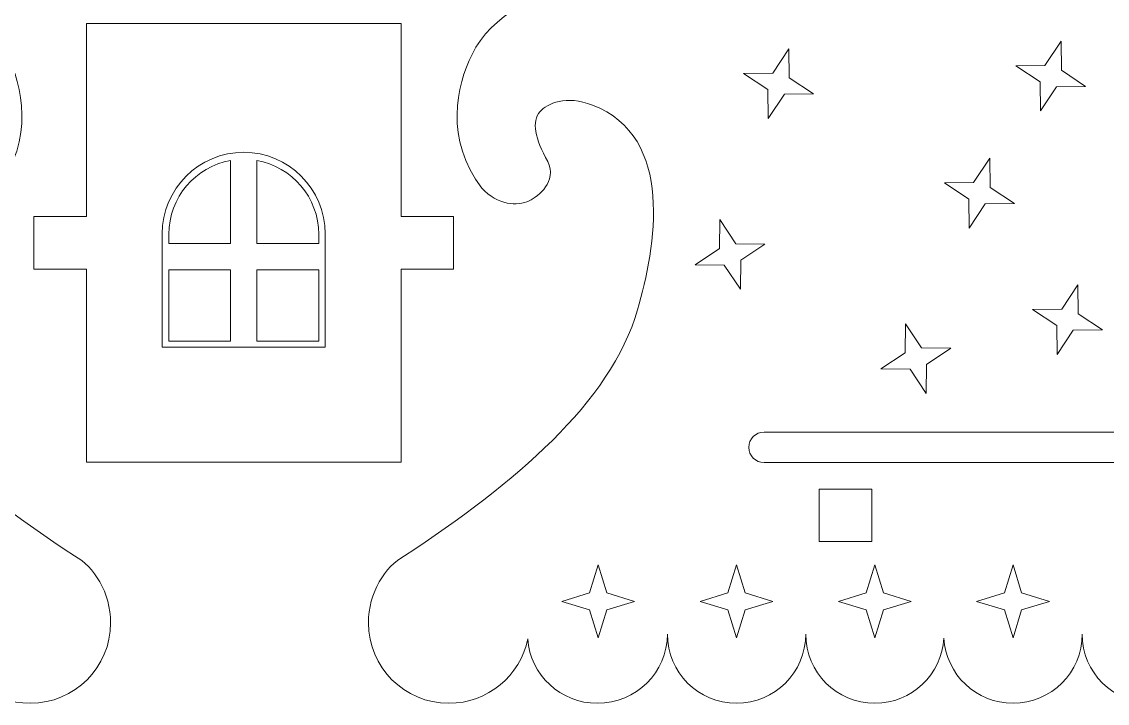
# Model space of a CAD drawing. Header units: centimetres. Extents: x -21 to 17.8, y -9.4 to 14.5.
# Drawn here: x -7.89 to 0.39, y -3.75 to 1.45 of the extents above; entities that cross this region are included whole.
import ezdxf

# ---------------------------------------------------------------- set-up
doc = ezdxf.new("R2010")
doc.units = ezdxf.units.CM
doc.header["$MEASUREMENT"] = 0
doc.layers.add('layer 1', color=7, linetype='Continuous')

msp = doc.modelspace()

# ---------------------------------------------------------------- linework, layer by layer
at = {"layer": 'layer 1', "color": 250, "lineweight": 9}
for points, knots in [([(-8.53637, 2.70419), (-8.53637, 2.70419), (-8.2356, 2.4405), (-8.2356, 2.4405), (-8.2356, 2.4405), (-7.22094, 3.59784), (-6.56722, 5.07958), (-6.45026, 6.70987), (-6.45026, 6.70987), (-6.45026, 6.70987), (-6.84924, 6.7385), (-6.84924, 6.7385), (-6.84924, 6.7385), (-6.83739, 6.90362), (-6.83135, 7.07036), (-6.83135, 7.2385), (-6.83135, 7.2385), (-6.83135, 7.40664), (-6.83739, 7.57338), (-6.84924, 7.7385), (-6.84924, 7.7385), (-6.84924, 7.7385), (-6.45026, 7.76712), (-6.45026, 7.76712), (-6.45026, 7.76712), (-6.70854, 11.36714), (-9.58405, 14.24265), (-13.18407, 14.50094), (-13.18407, 14.50094), (-13.18407, 14.50094), (-13.2127, 14.10196), (-13.2127, 14.10196), (-13.2127, 14.10196), (-13.37782, 14.11381), (-13.54456, 14.11985), (-13.7127, 14.11985), (-13.7127, 14.11985), (-13.88084, 14.11985), (-14.04758, 14.11381), (-14.2127, 14.10196), (-14.2127, 14.10196), (-14.2127, 14.10196), (-14.24133, 14.50094), (-14.24133, 14.50094), (-14.24133, 14.50094), (-17.84134, 14.24266), (-20.71686, 11.36714), (-20.97514, 7.76712), (-20.97514, 7.76712), (-20.97514, 7.76712), (-20.57617, 7.7385), (-20.57617, 7.7385), (-20.57617, 7.7385), (-20.58801, 7.57338), (-20.59405, 7.40664), (-20.59405, 7.2385), (-20.59405, 7.2385), (-20.59405, 7.07036), (-20.58801, 6.90362), (-20.57617, 6.7385), (-20.57617, 6.7385), (-20.57617, 6.7385), (-20.97514, 6.70987), (-20.97514, 6.70987), (-20.97514, 6.70987), (-20.85817, 5.07958), (-20.20446, 3.59785), (-19.1898, 2.4405), (-19.1898, 2.4405), (-19.1898, 2.4405), (-18.88903, 2.7042), (-18.88903, 2.7042), (-18.88903, 2.7042), (-18.669, 2.45323), (-18.43102, 2.21839), (-18.17708, 2.0017), (-18.17708, 2.0017), (-18.17708, 2.0017), (-18.43673, 1.69742), (-18.43673, 1.69742), (-18.43673, 1.69742), (-18.93551, 1.70855), (-19.27326, 1.49655), (-19.42137, 1.20314), (-19.42137, 1.20314), (-19.54112, 0.96593), (-19.63145, 0.55458), (-19.34669, 0.1815), (-19.34669, 0.1815), (-19.2268, 0.05302), (-19.07389, 0.04229), (-18.98548, 0.08612), (-18.98548, 0.08612), (-18.91164, 0.12273), (-18.77253, 0.23098), (-18.84401, 0.38524), (-18.84401, 0.38524), (-18.94223, 0.56103), (-18.9688, 0.69196), (-18.90351, 0.76532), (-18.90351, 0.76532), (-18.84595, 0.83001), (-18.70637, 0.89494), (-18.5027, 0.81651), (-18.5027, 0.81651), (-17.87093, 0.57594), (-18.02098, -0.27176), (-18.15902, -0.74442), (-18.15902, -0.74442), (-18.36718, -1.45712), (-19.08965, -2.06401), (-19.93655, -2.62312), (-19.93655, -2.62312), (-20.0852, -2.70235), (-20.21192, -2.90297), (-20.21192, -3.13317), (-20.21192, -3.13317), (-20.21192, -3.47218), (-19.9371, -3.747), (-19.59809, -3.747), (-19.59809, -3.747), (-19.30118, -3.747), (-19.0535, -3.5362), (-18.99657, -3.2561), (-18.99657, -3.2561), (-18.97755, -3.53036), (-18.74672, -3.747), (-18.46478, -3.747), (-18.46478, -3.747), (-18.17039, -3.747), (-17.93173, -3.51079), (-17.93173, -3.21941), (-17.93173, -3.21941), (-17.93173, -3.51079), (-17.69552, -3.747), (-17.40414, -3.747), (-17.40414, -3.747), (-17.11276, -3.747), (-16.87655, -3.51079), (-16.87655, -3.21941), (-16.87655, -3.21941), (-16.87655, -3.51079), (-16.64035, -3.747), (-16.34897, -3.747), (-16.34897, -3.747), (-16.06764, -3.747), (-15.83772, -3.5268), (-15.82221, -3.24935), (-15.82221, -3.24935), (-15.8067, -3.52679), (-15.57679, -3.747), (-15.29546, -3.747), (-15.29546, -3.747), (-15.00408, -3.747), (-14.76787, -3.51079), (-14.76787, -3.21941), (-14.76787, -3.21941), (-14.76787, -3.51079), (-14.53166, -3.747), (-14.24029, -3.747), (-14.24029, -3.747), (-13.94891, -3.747), (-13.7127, -3.51079), (-13.7127, -3.21941), (-13.7127, -3.21941), (-13.7127, -3.51079), (-13.47649, -3.747), (-13.18511, -3.747), (-13.18511, -3.747), (-12.89374, -3.747), (-12.65753, -3.51079), (-12.65753, -3.21941), (-12.65753, -3.21941), (-12.65753, -3.51079), (-12.42132, -3.747), (-12.12994, -3.747), (-12.12994, -3.747), (-11.84861, -3.747), (-11.6187, -3.52679), (-11.60319, -3.24935), (-11.60319, -3.24935), (-11.58768, -3.5268), (-11.35776, -3.747), (-11.07643, -3.747), (-11.07643, -3.747), (-10.78505, -3.747), (-10.54885, -3.51079), (-10.54885, -3.21941), (-10.54885, -3.21941), (-10.54885, -3.51079), (-10.31264, -3.747), (-10.02126, -3.747), (-10.02126, -3.747), (-9.72988, -3.747), (-9.49367, -3.51079), (-9.49367, -3.21941), (-9.49367, -3.21941), (-9.49367, -3.51079), (-9.25501, -3.747), (-8.96062, -3.747), (-8.96062, -3.747), (-8.67868, -3.747), (-8.44785, -3.53036), (-8.42883, -3.2561), (-8.42883, -3.2561), (-8.3719, -3.5362), (-8.12422, -3.747), (-7.82731, -3.747), (-7.82731, -3.747), (-7.4883, -3.747), (-7.21348, -3.47218), (-7.21348, -3.13317), (-7.21348, -3.13317), (-7.21348, -2.90297), (-7.3402, -2.70235), (-7.48885, -2.62312), (-7.48885, -2.62312), (-8.33575, -2.06401), (-9.05822, -1.45712), (-9.26638, -0.74442), (-9.26638, -0.74442), (-9.40442, -0.27176), (-9.55447, 0.57594), (-8.9227, 0.81651), (-8.9227, 0.81651), (-8.71903, 0.89494), (-8.57945, 0.83001), (-8.52189, 0.76532), (-8.52189, 0.76532), (-8.4566, 0.69196), (-8.48317, 0.56103), (-8.58139, 0.38524), (-8.58139, 0.38524), (-8.65287, 0.23098), (-8.51376, 0.12273), (-8.43992, 0.08612), (-8.43992, 0.08612), (-8.35151, 0.04229), (-8.1986, 0.05302), (-8.07871, 0.1815), (-8.07871, 0.1815), (-7.79395, 0.55458), (-7.88428, 0.96593), (-8.00403, 1.20314), (-8.00403, 1.20314), (-8.15214, 1.49655), (-8.48989, 1.70855), (-8.98867, 1.69742), (-8.98867, 1.69742), (-8.98867, 1.69742), (-9.24832, 2.0017), (-9.24832, 2.0017), (-9.24832, 2.0017), (-8.99439, 2.21838), (-8.7564, 2.45323), (-8.53637, 2.70419)], [0, 0, 0, 0, 0.0153846, 0.0153846, 0.0153846, 0.0153846, 0.0307692, 0.0307692, 0.0307692, 0.0307692, 0.0461538, 0.0461538, 0.0461538, 0.0461538, 0.0615385, 0.0615385, 0.0615385, 0.0615385, 0.0769231, 0.0769231, 0.0769231, 0.0769231, 0.0923077, 0.0923077, 0.0923077, 0.0923077, 0.1076923, 0.1076923, 0.1076923, 0.1076923, 0.1230769, 0.1230769, 0.1230769, 0.1230769, 0.1384615, 0.1384615, 0.1384615, 0.1384615, 0.1538462, 0.1538462, 0.1538462, 0.1538462, 0.1692308, 0.1692308, 0.1692308, 0.1692308, 0.1846154, 0.1846154, 0.1846154, 0.1846154, 0.2, 0.2, 0.2, 0.2, 0.2153846, 0.2153846, 0.2153846, 0.2153846, 0.2307692, 0.2307692, 0.2307692, 0.2307692, 0.2461538, 0.2461538, 0.2461538, 0.2461538, 0.2615385, 0.2615385, 0.2615385, 0.2615385, 0.2769231, 0.2769231, 0.2769231, 0.2769231, 0.2923077, 0.2923077, 0.2923077, 0.2923077, 0.3076923, 0.3076923, 0.3076923, 0.3076923, 0.3230769, 0.3230769, 0.3230769, 0.3230769, 0.3384615, 0.3384615, 0.3384615, 0.3384615, 0.3538462, 0.3538462, 0.3538462, 0.3538462, 0.3692308, 0.3692308, 0.3692308, 0.3692308, 0.3846154, 0.3846154, 0.3846154, 0.3846154, 0.4, 0.4, 0.4, 0.4, 0.4153846, 0.4153846, 0.4153846, 0.4153846, 0.4307692, 0.4307692, 0.4307692, 0.4307692, 0.4461538, 0.4461538, 0.4461538, 0.4461538, 0.4615385, 0.4615385, 0.4615385, 0.4615385, 0.4769231, 0.4769231, 0.4769231, 0.4769231, 0.4923077, 0.4923077, 0.4923077, 0.4923077, 0.5076923, 0.5076923, 0.5076923, 0.5076923, 0.5230769, 0.5230769, 0.5230769, 0.5230769, 0.5384615, 0.5384615, 0.5384615, 0.5384615, 0.5538462, 0.5538462, 0.5538462, 0.5538462, 0.5692308, 0.5692308, 0.5692308, 0.5692308, 0.5846154, 0.5846154, 0.5846154, 0.5846154, 0.6, 0.6, 0.6, 0.6, 0.6153846, 0.6153846, 0.6153846, 0.6153846, 0.6307692, 0.6307692, 0.6307692, 0.6307692, 0.6461538, 0.6461538, 0.6461538, 0.6461538, 0.6615385, 0.6615385, 0.6615385, 0.6615385, 0.6769231, 0.6769231, 0.6769231, 0.6769231, 0.6923077, 0.6923077, 0.6923077, 0.6923077, 0.7076923, 0.7076923, 0.7076923, 0.7076923, 0.7230769, 0.7230769, 0.7230769, 0.7230769, 0.7384615, 0.7384615, 0.7384615, 0.7384615, 0.7538462, 0.7538462, 0.7538462, 0.7538462, 0.7692308, 0.7692308, 0.7692308, 0.7692308, 0.7846154, 0.7846154, 0.7846154, 0.7846154, 0.8, 0.8, 0.8, 0.8, 0.8153846, 0.8153846, 0.8153846, 0.8153846, 0.8307692, 0.8307692, 0.8307692, 0.8307692, 0.8461538, 0.8461538, 0.8461538, 0.8461538, 0.8615385, 0.8615385, 0.8615385, 0.8615385, 0.8769231, 0.8769231, 0.8769231, 0.8769231, 0.8923077, 0.8923077, 0.8923077, 0.8923077, 0.9076923, 0.9076923, 0.9076923, 0.9076923, 0.9230769, 0.9230769, 0.9230769, 0.9230769, 0.9384615, 0.9384615, 0.9384615, 0.9384615, 0.9538462, 0.9538462, 0.9538462, 0.9538462, 0.9692308, 0.9692308, 0.9692308, 0.9692308, 1, 1, 1, 1]), ([(6.42796, 2.70419), (6.42796, 2.70419), (6.72873, 2.4405), (6.72873, 2.4405), (6.72873, 2.4405), (7.74339, 3.59784), (8.39711, 5.07958), (8.51407, 6.70987), (8.51407, 6.70987), (8.51407, 6.70987), (8.11509, 6.7385), (8.11509, 6.7385), (8.11509, 6.7385), (8.12694, 6.90362), (8.13298, 7.07036), (8.13298, 7.2385), (8.13298, 7.2385), (8.13298, 7.40664), (8.12694, 7.57338), (8.11509, 7.7385), (8.11509, 7.7385), (8.11509, 7.7385), (8.51407, 7.76712), (8.51407, 7.76712), (8.51407, 7.76712), (8.25579, 11.36714), (5.38028, 14.24265), (1.78026, 14.50094), (1.78026, 14.50094), (1.78026, 14.50094), (1.75163, 14.10196), (1.75163, 14.10196), (1.75163, 14.10196), (1.58651, 14.11381), (1.41977, 14.11985), (1.25163, 14.11985), (1.25163, 14.11985), (1.08349, 14.11985), (0.91675, 14.11381), (0.75163, 14.10196), (0.75163, 14.10196), (0.75163, 14.10196), (0.723, 14.50094), (0.723, 14.50094), (0.723, 14.50094), (-2.87701, 14.24266), (-5.75253, 11.36714), (-6.01081, 7.76712), (-6.01081, 7.76712), (-6.01081, 7.76712), (-5.61184, 7.7385), (-5.61184, 7.7385), (-5.61184, 7.7385), (-5.62368, 7.57338), (-5.62972, 7.40664), (-5.62972, 7.2385), (-5.62972, 7.2385), (-5.62972, 7.07036), (-5.62368, 6.90362), (-5.61184, 6.7385), (-5.61184, 6.7385), (-5.61184, 6.7385), (-6.01081, 6.70987), (-6.01081, 6.70987), (-6.01081, 6.70987), (-5.89384, 5.07958), (-5.24013, 3.59785), (-4.22547, 2.4405), (-4.22547, 2.4405), (-4.22547, 2.4405), (-3.9247, 2.7042), (-3.9247, 2.7042), (-3.9247, 2.7042), (-3.70467, 2.45323), (-3.46669, 2.21839), (-3.21275, 2.0017), (-3.21275, 2.0017), (-3.21275, 2.0017), (-3.4724, 1.69742), (-3.4724, 1.69742), (-3.4724, 1.69742), (-3.97118, 1.70855), (-4.30893, 1.49655), (-4.45704, 1.20314), (-4.45704, 1.20314), (-4.57679, 0.96593), (-4.66712, 0.55458), (-4.38236, 0.1815), (-4.38236, 0.1815), (-4.26247, 0.05302), (-4.10956, 0.04229), (-4.02115, 0.08612), (-4.02115, 0.08612), (-3.94731, 0.12273), (-3.8082, 0.23098), (-3.87968, 0.38524), (-3.87968, 0.38524), (-3.9779, 0.56103), (-4.00447, 0.69196), (-3.93918, 0.76532), (-3.93918, 0.76532), (-3.88162, 0.83001), (-3.74204, 0.89494), (-3.53837, 0.81651), (-3.53837, 0.81651), (-2.9066, 0.57594), (-3.05665, -0.27176), (-3.19469, -0.74442), (-3.19469, -0.74442), (-3.40285, -1.45712), (-4.12532, -2.06401), (-4.97222, -2.62312), (-4.97222, -2.62312), (-5.12087, -2.70235), (-5.24759, -2.90297), (-5.24759, -3.13317), (-5.24759, -3.13317), (-5.24759, -3.47218), (-4.97277, -3.747), (-4.63376, -3.747), (-4.63376, -3.747), (-4.33685, -3.747), (-4.08917, -3.5362), (-4.03224, -3.2561), (-4.03224, -3.2561), (-4.01322, -3.53036), (-3.78239, -3.747), (-3.50045, -3.747), (-3.50045, -3.747), (-3.20606, -3.747), (-2.9674, -3.51079), (-2.9674, -3.21941), (-2.9674, -3.21941), (-2.9674, -3.51079), (-2.73119, -3.747), (-2.43981, -3.747), (-2.43981, -3.747), (-2.14843, -3.747), (-1.91222, -3.51079), (-1.91222, -3.21941), (-1.91222, -3.21941), (-1.91222, -3.51079), (-1.67602, -3.747), (-1.38464, -3.747), (-1.38464, -3.747), (-1.10331, -3.747), (-0.87339, -3.5268), (-0.85788, -3.24935), (-0.85788, -3.24935), (-0.84237, -3.52679), (-0.61246, -3.747), (-0.33113, -3.747), (-0.33113, -3.747), (-0.03975, -3.747), (0.19646, -3.51079), (0.19646, -3.21941), (0.19646, -3.21941), (0.19646, -3.51079), (0.43267, -3.747), (0.72404, -3.747), (0.72404, -3.747), (1.01542, -3.747), (1.25163, -3.51079), (1.25163, -3.21941), (1.25163, -3.21941), (1.25163, -3.51079), (1.48784, -3.747), (1.77922, -3.747), (1.77922, -3.747), (2.07059, -3.747), (2.3068, -3.51079), (2.3068, -3.21941), (2.3068, -3.21941), (2.3068, -3.51079), (2.54301, -3.747), (2.83439, -3.747), (2.83439, -3.747), (3.11572, -3.747), (3.34563, -3.52679), (3.36114, -3.24935), (3.36114, -3.24935), (3.37665, -3.5268), (3.60657, -3.747), (3.8879, -3.747), (3.8879, -3.747), (4.17928, -3.747), (4.41548, -3.51079), (4.41548, -3.21941), (4.41548, -3.21941), (4.41548, -3.51079), (4.65169, -3.747), (4.94307, -3.747), (4.94307, -3.747), (5.23445, -3.747), (5.47066, -3.51079), (5.47066, -3.21941), (5.47066, -3.21941), (5.47066, -3.51079), (5.70932, -3.747), (6.00371, -3.747), (6.00371, -3.747), (6.28565, -3.747), (6.51648, -3.53036), (6.5355, -3.2561), (6.5355, -3.2561), (6.59243, -3.5362), (6.84011, -3.747), (7.13702, -3.747), (7.13702, -3.747), (7.47603, -3.747), (7.75085, -3.47218), (7.75085, -3.13317), (7.75085, -3.13317), (7.75085, -2.90297), (7.62413, -2.70235), (7.47548, -2.62312), (7.47548, -2.62312), (6.62858, -2.06401), (5.90611, -1.45712), (5.69795, -0.74442), (5.69795, -0.74442), (5.55991, -0.27176), (5.40986, 0.57594), (6.04163, 0.81651), (6.04163, 0.81651), (6.2453, 0.89494), (6.38488, 0.83001), (6.44244, 0.76532), (6.44244, 0.76532), (6.50773, 0.69196), (6.48116, 0.56103), (6.38294, 0.38524), (6.38294, 0.38524), (6.31146, 0.23098), (6.45057, 0.12273), (6.52441, 0.08612), (6.52441, 0.08612), (6.61282, 0.04229), (6.76573, 0.05302), (6.88562, 0.1815), (6.88562, 0.1815), (7.17038, 0.55458), (7.08005, 0.96593), (6.9603, 1.20314), (6.9603, 1.20314), (6.81219, 1.49655), (6.47444, 1.70855), (5.97566, 1.69742), (5.97566, 1.69742), (5.97566, 1.69742), (5.71601, 2.0017), (5.71601, 2.0017), (5.71601, 2.0017), (5.96994, 2.21838), (6.20793, 2.45323), (6.42796, 2.70419)], [0, 0, 0, 0, 0.0153846, 0.0153846, 0.0153846, 0.0153846, 0.0307692, 0.0307692, 0.0307692, 0.0307692, 0.0461538, 0.0461538, 0.0461538, 0.0461538, 0.0615385, 0.0615385, 0.0615385, 0.0615385, 0.0769231, 0.0769231, 0.0769231, 0.0769231, 0.0923077, 0.0923077, 0.0923077, 0.0923077, 0.1076923, 0.1076923, 0.1076923, 0.1076923, 0.1230769, 0.1230769, 0.1230769, 0.1230769, 0.1384615, 0.1384615, 0.1384615, 0.1384615, 0.1538462, 0.1538462, 0.1538462, 0.1538462, 0.1692308, 0.1692308, 0.1692308, 0.1692308, 0.1846154, 0.1846154, 0.1846154, 0.1846154, 0.2, 0.2, 0.2, 0.2, 0.2153846, 0.2153846, 0.2153846, 0.2153846, 0.2307692, 0.2307692, 0.2307692, 0.2307692, 0.2461538, 0.2461538, 0.2461538, 0.2461538, 0.2615385, 0.2615385, 0.2615385, 0.2615385, 0.2769231, 0.2769231, 0.2769231, 0.2769231, 0.2923077, 0.2923077, 0.2923077, 0.2923077, 0.3076923, 0.3076923, 0.3076923, 0.3076923, 0.3230769, 0.3230769, 0.3230769, 0.3230769, 0.3384615, 0.3384615, 0.3384615, 0.3384615, 0.3538462, 0.3538462, 0.3538462, 0.3538462, 0.3692308, 0.3692308, 0.3692308, 0.3692308, 0.3846154, 0.3846154, 0.3846154, 0.3846154, 0.4, 0.4, 0.4, 0.4, 0.4153846, 0.4153846, 0.4153846, 0.4153846, 0.4307692, 0.4307692, 0.4307692, 0.4307692, 0.4461538, 0.4461538, 0.4461538, 0.4461538, 0.4615385, 0.4615385, 0.4615385, 0.4615385, 0.4769231, 0.4769231, 0.4769231, 0.4769231, 0.4923077, 0.4923077, 0.4923077, 0.4923077, 0.5076923, 0.5076923, 0.5076923, 0.5076923, 0.5230769, 0.5230769, 0.5230769, 0.5230769, 0.5384615, 0.5384615, 0.5384615, 0.5384615, 0.5538462, 0.5538462, 0.5538462, 0.5538462, 0.5692308, 0.5692308, 0.5692308, 0.5692308, 0.5846154, 0.5846154, 0.5846154, 0.5846154, 0.6, 0.6, 0.6, 0.6, 0.6153846, 0.6153846, 0.6153846, 0.6153846, 0.6307692, 0.6307692, 0.6307692, 0.6307692, 0.6461538, 0.6461538, 0.6461538, 0.6461538, 0.6615385, 0.6615385, 0.6615385, 0.6615385, 0.6769231, 0.6769231, 0.6769231, 0.6769231, 0.6923077, 0.6923077, 0.6923077, 0.6923077, 0.7076923, 0.7076923, 0.7076923, 0.7076923, 0.7230769, 0.7230769, 0.7230769, 0.7230769, 0.7384615, 0.7384615, 0.7384615, 0.7384615, 0.7538462, 0.7538462, 0.7538462, 0.7538462, 0.7692308, 0.7692308, 0.7692308, 0.7692308, 0.7846154, 0.7846154, 0.7846154, 0.7846154, 0.8, 0.8, 0.8, 0.8, 0.8153846, 0.8153846, 0.8153846, 0.8153846, 0.8307692, 0.8307692, 0.8307692, 0.8307692, 0.8461538, 0.8461538, 0.8461538, 0.8461538, 0.8615385, 0.8615385, 0.8615385, 0.8615385, 0.8769231, 0.8769231, 0.8769231, 0.8769231, 0.8923077, 0.8923077, 0.8923077, 0.8923077, 0.9076923, 0.9076923, 0.9076923, 0.9076923, 0.9230769, 0.9230769, 0.9230769, 0.9230769, 0.9384615, 0.9384615, 0.9384615, 0.9384615, 0.9538462, 0.9538462, 0.9538462, 0.9538462, 0.9692308, 0.9692308, 0.9692308, 0.9692308, 1, 1, 1, 1]), ([(-7.39823, 1.43773), (-7.39823, 1.43773), (-4.99823, 1.43773), (-4.99823, 1.43773), (-4.99823, 1.43773), (-4.99823, 1.43773), (-4.99823, -0.03444), (-4.99823, -0.03444), (-4.99823, -0.03444), (-4.99823, -0.03444), (-4.59823, -0.03444), (-4.59823, -0.03444), (-4.59823, -0.03444), (-4.59823, -0.03444), (-4.59823, -0.43444), (-4.59823, -0.43444), (-4.59823, -0.43444), (-4.59823, -0.43444), (-4.99823, -0.43444), (-4.99823, -0.43444), (-4.99823, -0.43444), (-4.99823, -0.43444), (-4.99823, -1.90661), (-4.99823, -1.90661), (-4.99823, -1.90661), (-5.99712, -1.90661), (-6.39934, -1.90661), (-7.39823, -1.90661), (-7.39823, -1.90661), (-7.39823, -1.90661), (-7.39823, -0.43444), (-7.39823, -0.43444), (-7.39823, -0.43444), (-7.39823, -0.43444), (-7.79823, -0.43444), (-7.79823, -0.43444), (-7.79823, -0.43444), (-7.79823, -0.43444), (-7.79823, -0.03444), (-7.79823, -0.03444), (-7.79823, -0.03444), (-7.79823, -0.03444), (-7.39823, -0.03444), (-7.39823, -0.03444), (-7.39823, -0.03444), (-7.39823, -0.03444), (-7.39823, 1.43773), (-7.39823, 1.43773)], [0, 0, 0, 0, 0.0769231, 0.0769231, 0.0769231, 0.0769231, 0.1538462, 0.1538462, 0.1538462, 0.1538462, 0.2307692, 0.2307692, 0.2307692, 0.2307692, 0.3076923, 0.3076923, 0.3076923, 0.3076923, 0.3846154, 0.3846154, 0.3846154, 0.3846154, 0.4615385, 0.4615385, 0.4615385, 0.4615385, 0.5384615, 0.5384615, 0.5384615, 0.5384615, 0.6153846, 0.6153846, 0.6153846, 0.6153846, 0.6923077, 0.6923077, 0.6923077, 0.6923077, 0.7692308, 0.7692308, 0.7692308, 0.7692308, 0.8461538, 0.8461538, 0.8461538, 0.8461538, 1, 1, 1, 1]), ([(-2.04042, 1.24606), (-2.04042, 1.24606), (-2.16317, 1.06069), (-2.16317, 1.06069), (-2.16317, 1.06069), (-2.16317, 1.06069), (-2.38548, 1.0582), (-2.38548, 1.0582), (-2.38548, 1.0582), (-2.38548, 1.0582), (-2.20011, 0.93545), (-2.20011, 0.93545), (-2.20011, 0.93545), (-2.20011, 0.93545), (-2.19762, 0.71314), (-2.19762, 0.71314), (-2.19762, 0.71314), (-2.19762, 0.71314), (-2.07487, 0.89851), (-2.07487, 0.89851), (-2.07487, 0.89851), (-2.07487, 0.89851), (-1.85256, 0.901), (-1.85256, 0.901), (-1.85256, 0.901), (-1.85256, 0.901), (-2.03793, 1.02375), (-2.03793, 1.02375), (-2.03793, 1.02375), (-2.03793, 1.02375), (-2.04042, 1.24606), (-2.04042, 1.24606)], [0, 0, 0, 0, 0.1111111, 0.1111111, 0.1111111, 0.1111111, 0.2222222, 0.2222222, 0.2222222, 0.2222222, 0.3333333, 0.3333333, 0.3333333, 0.3333333, 0.4444444, 0.4444444, 0.4444444, 0.4444444, 0.5555556, 0.5555556, 0.5555556, 0.5555556, 0.6666667, 0.6666667, 0.6666667, 0.6666667, 0.7777778, 0.7777778, 0.7777778, 0.7777778, 1, 1, 1, 1]), ([(0.03491, 1.30422), (0.03491, 1.30422), (-0.08784, 1.11885), (-0.08784, 1.11885), (-0.08784, 1.11885), (-0.08784, 1.11885), (-0.31015, 1.11636), (-0.31015, 1.11636), (-0.31015, 1.11636), (-0.31015, 1.11636), (-0.12478, 0.99361), (-0.12478, 0.99361), (-0.12478, 0.99361), (-0.12478, 0.99361), (-0.12229, 0.7713), (-0.12229, 0.7713), (-0.12229, 0.7713), (-0.12229, 0.7713), (0.00046, 0.95667), (0.00046, 0.95667), (0.00046, 0.95667), (0.00046, 0.95667), (0.22277, 0.95916), (0.22277, 0.95916), (0.22277, 0.95916), (0.22277, 0.95916), (0.0374, 1.08191), (0.0374, 1.08191), (0.0374, 1.08191), (0.0374, 1.08191), (0.03491, 1.30422), (0.03491, 1.30422)], [0, 0, 0, 0, 0.1111111, 0.1111111, 0.1111111, 0.1111111, 0.2222222, 0.2222222, 0.2222222, 0.2222222, 0.3333333, 0.3333333, 0.3333333, 0.3333333, 0.4444444, 0.4444444, 0.4444444, 0.4444444, 0.5555556, 0.5555556, 0.5555556, 0.5555556, 0.6666667, 0.6666667, 0.6666667, 0.6666667, 0.7777778, 0.7777778, 0.7777778, 0.7777778, 1, 1, 1, 1]), ([(-6.29823, 0.39466), (-6.5654, 0.347), (-6.77, 0.112), (-6.77, -0.16829), (-6.77, -0.16829), (-6.77, -0.16829), (-6.77, -0.24023), (-6.77, -0.24023), (-6.77, -0.24023), (-6.77, -0.24023), (-6.29823, -0.24023), (-6.29823, -0.24023), (-6.29823, -0.24023), (-6.29823, -0.24023), (-6.29823, 0.39466), (-6.29823, 0.39466)], [0, 0, 0, 0, 0.2, 0.2, 0.2, 0.2, 0.4, 0.4, 0.4, 0.4, 0.6, 0.6, 0.6, 0.6, 1, 1, 1, 1]), ([(-5.62646, -0.24023), (-5.62646, -0.24023), (-5.62646, -0.16829), (-5.62646, -0.16829), (-5.62646, -0.16829), (-5.62646, 0.112), (-5.83106, 0.347), (-6.09823, 0.39466), (-6.09823, 0.39466), (-6.09823, 0.39466), (-6.09823, -0.24023), (-6.09823, -0.24023), (-6.09823, -0.24023), (-6.09823, -0.24023), (-5.62646, -0.24023), (-5.62646, -0.24023)], [0, 0, 0, 0, 0.2, 0.2, 0.2, 0.2, 0.4, 0.4, 0.4, 0.4, 0.6, 0.6, 0.6, 0.6, 1, 1, 1, 1]), ([(-0.50889, 0.4101), (-0.50889, 0.4101), (-0.63164, 0.22473), (-0.63164, 0.22473), (-0.63164, 0.22473), (-0.63164, 0.22473), (-0.85395, 0.22224), (-0.85395, 0.22224), (-0.85395, 0.22224), (-0.85395, 0.22224), (-0.66858, 0.09949), (-0.66858, 0.09949), (-0.66858, 0.09949), (-0.66858, 0.09949), (-0.66609, -0.12282), (-0.66609, -0.12282), (-0.66609, -0.12282), (-0.66609, -0.12282), (-0.54334, 0.06255), (-0.54334, 0.06255), (-0.54334, 0.06255), (-0.54334, 0.06255), (-0.32103, 0.06504), (-0.32103, 0.06504), (-0.32103, 0.06504), (-0.32103, 0.06504), (-0.5064, 0.18779), (-0.5064, 0.18779), (-0.5064, 0.18779), (-0.5064, 0.18779), (-0.50889, 0.4101), (-0.50889, 0.4101)], [0, 0, 0, 0, 0.1111111, 0.1111111, 0.1111111, 0.1111111, 0.2222222, 0.2222222, 0.2222222, 0.2222222, 0.3333333, 0.3333333, 0.3333333, 0.3333333, 0.4444444, 0.4444444, 0.4444444, 0.4444444, 0.5555556, 0.5555556, 0.5555556, 0.5555556, 0.6666667, 0.6666667, 0.6666667, 0.6666667, 0.7777778, 0.7777778, 0.7777778, 0.7777778, 1, 1, 1, 1]), ([(-2.5679, -0.05615), (-2.5679, -0.05615), (-2.44515, -0.24152), (-2.44515, -0.24152), (-2.44515, -0.24152), (-2.44515, -0.24152), (-2.22284, -0.24401), (-2.22284, -0.24401), (-2.22284, -0.24401), (-2.22284, -0.24401), (-2.40821, -0.36676), (-2.40821, -0.36676), (-2.40821, -0.36676), (-2.40821, -0.36676), (-2.4107, -0.58907), (-2.4107, -0.58907), (-2.4107, -0.58907), (-2.4107, -0.58907), (-2.53345, -0.4037), (-2.53345, -0.4037), (-2.53345, -0.4037), (-2.53345, -0.4037), (-2.75576, -0.40121), (-2.75576, -0.40121), (-2.75576, -0.40121), (-2.75576, -0.40121), (-2.57039, -0.27846), (-2.57039, -0.27846), (-2.57039, -0.27846), (-2.57039, -0.27846), (-2.5679, -0.05615), (-2.5679, -0.05615)], [0, 0, 0, 0, 0.1111111, 0.1111111, 0.1111111, 0.1111111, 0.2222222, 0.2222222, 0.2222222, 0.2222222, 0.3333333, 0.3333333, 0.3333333, 0.3333333, 0.4444444, 0.4444444, 0.4444444, 0.4444444, 0.5555556, 0.5555556, 0.5555556, 0.5555556, 0.6666667, 0.6666667, 0.6666667, 0.6666667, 0.7777778, 0.7777778, 0.7777778, 0.7777778, 1, 1, 1, 1]), ([(-6.29823, -0.98348), (-6.29823, -0.98348), (-6.29823, -0.44023), (-6.29823, -0.44023), (-6.29823, -0.44023), (-6.29823, -0.44023), (-6.77, -0.44023), (-6.77, -0.44023), (-6.77, -0.44023), (-6.77, -0.44023), (-6.77, -0.98348), (-6.77, -0.98348), (-6.77, -0.98348), (-6.77, -0.98348), (-6.29823, -0.98348), (-6.29823, -0.98348)], [0, 0, 0, 0, 0.2, 0.2, 0.2, 0.2, 0.4, 0.4, 0.4, 0.4, 0.6, 0.6, 0.6, 0.6, 1, 1, 1, 1]), ([(-6.09823, -0.98348), (-6.09823, -0.98348), (-5.62646, -0.98348), (-5.62646, -0.98348), (-5.62646, -0.98348), (-5.62646, -0.98348), (-5.62646, -0.44023), (-5.62646, -0.44023), (-5.62646, -0.44023), (-5.62646, -0.44023), (-6.09823, -0.44023), (-6.09823, -0.44023), (-6.09823, -0.44023), (-6.09823, -0.44023), (-6.09823, -0.98348), (-6.09823, -0.98348)], [0, 0, 0, 0, 0.2, 0.2, 0.2, 0.2, 0.4, 0.4, 0.4, 0.4, 0.6, 0.6, 0.6, 0.6, 1, 1, 1, 1]), ([(0.16294, -0.55434), (0.16294, -0.55434), (0.04019, -0.73971), (0.04019, -0.73971), (0.04019, -0.73971), (0.04019, -0.73971), (-0.18212, -0.7422), (-0.18212, -0.7422), (-0.18212, -0.7422), (-0.18212, -0.7422), (0.00325, -0.86495), (0.00325, -0.86495), (0.00325, -0.86495), (0.00325, -0.86495), (0.00574, -1.08726), (0.00574, -1.08726), (0.00574, -1.08726), (0.00574, -1.08726), (0.12849, -0.90189), (0.12849, -0.90189), (0.12849, -0.90189), (0.12849, -0.90189), (0.3508, -0.8994), (0.3508, -0.8994), (0.3508, -0.8994), (0.3508, -0.8994), (0.16543, -0.77665), (0.16543, -0.77665), (0.16543, -0.77665), (0.16543, -0.77665), (0.16294, -0.55434), (0.16294, -0.55434)], [0, 0, 0, 0, 0.1111111, 0.1111111, 0.1111111, 0.1111111, 0.2222222, 0.2222222, 0.2222222, 0.2222222, 0.3333333, 0.3333333, 0.3333333, 0.3333333, 0.4444444, 0.4444444, 0.4444444, 0.4444444, 0.5555556, 0.5555556, 0.5555556, 0.5555556, 0.6666667, 0.6666667, 0.6666667, 0.6666667, 0.7777778, 0.7777778, 0.7777778, 0.7777778, 1, 1, 1, 1]), ([(-1.15123, -0.8512), (-1.15123, -0.8512), (-1.02848, -1.03657), (-1.02848, -1.03657), (-1.02848, -1.03657), (-1.02848, -1.03657), (-0.80617, -1.03906), (-0.80617, -1.03906), (-0.80617, -1.03906), (-0.80617, -1.03906), (-0.99154, -1.16181), (-0.99154, -1.16181), (-0.99154, -1.16181), (-0.99154, -1.16181), (-0.99403, -1.38412), (-0.99403, -1.38412), (-0.99403, -1.38412), (-0.99403, -1.38412), (-1.11678, -1.19875), (-1.11678, -1.19875), (-1.11678, -1.19875), (-1.11678, -1.19875), (-1.33909, -1.19626), (-1.33909, -1.19626), (-1.33909, -1.19626), (-1.33909, -1.19626), (-1.15372, -1.07351), (-1.15372, -1.07351), (-1.15372, -1.07351), (-1.15372, -1.07351), (-1.15123, -0.8512), (-1.15123, -0.8512)], [0, 0, 0, 0, 0.1111111, 0.1111111, 0.1111111, 0.1111111, 0.2222222, 0.2222222, 0.2222222, 0.2222222, 0.3333333, 0.3333333, 0.3333333, 0.3333333, 0.4444444, 0.4444444, 0.4444444, 0.4444444, 0.5555556, 0.5555556, 0.5555556, 0.5555556, 0.6666667, 0.6666667, 0.6666667, 0.6666667, 0.7777778, 0.7777778, 0.7777778, 0.7777778, 1, 1, 1, 1]), ([(-2.23032, -1.67807), (-2.23032, -1.67807), (4.73358, -1.67807), (4.73358, -1.67807), (4.73358, -1.67807), (4.79761, -1.67807), (4.84999, -1.73045), (4.84999, -1.79448), (4.84999, -1.79448), (4.84999, -1.85852), (4.79761, -1.9109), (4.73358, -1.9109), (4.73358, -1.9109), (4.73358, -1.9109), (-2.23032, -1.9109), (-2.23032, -1.9109), (-2.23032, -1.9109), (-2.29435, -1.9109), (-2.34673, -1.85852), (-2.34673, -1.79448), (-2.34673, -1.79448), (-2.34673, -1.73045), (-2.29435, -1.67807), (-2.23032, -1.67807)], [0, 0, 0, 0, 0.1428571, 0.1428571, 0.1428571, 0.1428571, 0.2857143, 0.2857143, 0.2857143, 0.2857143, 0.4285714, 0.4285714, 0.4285714, 0.4285714, 0.5714286, 0.5714286, 0.5714286, 0.5714286, 0.7142857, 0.7142857, 0.7142857, 0.7142857, 1, 1, 1, 1]), ([(-1.80911, -2.11294), (-1.80911, -2.11294), (-1.40911, -2.11294), (-1.40911, -2.11294), (-1.40911, -2.11294), (-1.40911, -2.11294), (-1.40911, -2.51294), (-1.40911, -2.51294), (-1.40911, -2.51294), (-1.40911, -2.51294), (-1.80911, -2.51294), (-1.80911, -2.51294), (-1.80911, -2.51294), (-1.80911, -2.51294), (-1.80911, -2.11294), (-1.80911, -2.11294)], [0, 0, 0, 0, 0.2, 0.2, 0.2, 0.2, 0.4, 0.4, 0.4, 0.4, 0.6, 0.6, 0.6, 0.6, 1, 1, 1, 1]), ([(-3.49498, -2.69183), (-3.49498, -2.69183), (-3.42969, -2.90435), (-3.42969, -2.90435), (-3.42969, -2.90435), (-3.42969, -2.90435), (-3.21717, -2.96964), (-3.21717, -2.96964), (-3.21717, -2.96964), (-3.21717, -2.96964), (-3.42969, -3.03493), (-3.42969, -3.03493), (-3.42969, -3.03493), (-3.42969, -3.03493), (-3.49498, -3.24745), (-3.49498, -3.24745), (-3.49498, -3.24745), (-3.49498, -3.24745), (-3.56027, -3.03493), (-3.56027, -3.03493), (-3.56027, -3.03493), (-3.56027, -3.03493), (-3.77279, -2.96964), (-3.77279, -2.96964), (-3.77279, -2.96964), (-3.77279, -2.96964), (-3.56027, -2.90435), (-3.56027, -2.90435), (-3.56027, -2.90435), (-3.56027, -2.90435), (-3.49498, -2.69183), (-3.49498, -2.69183)], [0, 0, 0, 0, 0.1111111, 0.1111111, 0.1111111, 0.1111111, 0.2222222, 0.2222222, 0.2222222, 0.2222222, 0.3333333, 0.3333333, 0.3333333, 0.3333333, 0.4444444, 0.4444444, 0.4444444, 0.4444444, 0.5555556, 0.5555556, 0.5555556, 0.5555556, 0.6666667, 0.6666667, 0.6666667, 0.6666667, 0.7777778, 0.7777778, 0.7777778, 0.7777778, 1, 1, 1, 1]), ([(-2.43981, -2.69183), (-2.43981, -2.69183), (-2.37452, -2.90435), (-2.37452, -2.90435), (-2.37452, -2.90435), (-2.37452, -2.90435), (-2.162, -2.96964), (-2.162, -2.96964), (-2.162, -2.96964), (-2.162, -2.96964), (-2.37452, -3.03493), (-2.37452, -3.03493), (-2.37452, -3.03493), (-2.37452, -3.03493), (-2.43981, -3.24745), (-2.43981, -3.24745), (-2.43981, -3.24745), (-2.43981, -3.24745), (-2.5051, -3.03493), (-2.5051, -3.03493), (-2.5051, -3.03493), (-2.5051, -3.03493), (-2.71762, -2.96964), (-2.71762, -2.96964), (-2.71762, -2.96964), (-2.71762, -2.96964), (-2.5051, -2.90435), (-2.5051, -2.90435), (-2.5051, -2.90435), (-2.5051, -2.90435), (-2.43981, -2.69183), (-2.43981, -2.69183)], [0, 0, 0, 0, 0.1111111, 0.1111111, 0.1111111, 0.1111111, 0.2222222, 0.2222222, 0.2222222, 0.2222222, 0.3333333, 0.3333333, 0.3333333, 0.3333333, 0.4444444, 0.4444444, 0.4444444, 0.4444444, 0.5555556, 0.5555556, 0.5555556, 0.5555556, 0.6666667, 0.6666667, 0.6666667, 0.6666667, 0.7777778, 0.7777778, 0.7777778, 0.7777778, 1, 1, 1, 1]), ([(-1.38464, -2.69183), (-1.38464, -2.69183), (-1.31935, -2.90435), (-1.31935, -2.90435), (-1.31935, -2.90435), (-1.31935, -2.90435), (-1.10683, -2.96964), (-1.10683, -2.96964), (-1.10683, -2.96964), (-1.10683, -2.96964), (-1.31935, -3.03493), (-1.31935, -3.03493), (-1.31935, -3.03493), (-1.31935, -3.03493), (-1.38464, -3.24745), (-1.38464, -3.24745), (-1.38464, -3.24745), (-1.38464, -3.24745), (-1.44993, -3.03493), (-1.44993, -3.03493), (-1.44993, -3.03493), (-1.44993, -3.03493), (-1.66245, -2.96964), (-1.66245, -2.96964), (-1.66245, -2.96964), (-1.66245, -2.96964), (-1.44993, -2.90435), (-1.44993, -2.90435), (-1.44993, -2.90435), (-1.44993, -2.90435), (-1.38464, -2.69183), (-1.38464, -2.69183)], [0, 0, 0, 0, 0.1111111, 0.1111111, 0.1111111, 0.1111111, 0.2222222, 0.2222222, 0.2222222, 0.2222222, 0.3333333, 0.3333333, 0.3333333, 0.3333333, 0.4444444, 0.4444444, 0.4444444, 0.4444444, 0.5555556, 0.5555556, 0.5555556, 0.5555556, 0.6666667, 0.6666667, 0.6666667, 0.6666667, 0.7777778, 0.7777778, 0.7777778, 0.7777778, 1, 1, 1, 1]), ([(-0.33113, -2.69183), (-0.33113, -2.69183), (-0.26584, -2.90435), (-0.26584, -2.90435), (-0.26584, -2.90435), (-0.26584, -2.90435), (-0.05332, -2.96964), (-0.05332, -2.96964), (-0.05332, -2.96964), (-0.05332, -2.96964), (-0.26584, -3.03493), (-0.26584, -3.03493), (-0.26584, -3.03493), (-0.26584, -3.03493), (-0.33113, -3.24745), (-0.33113, -3.24745), (-0.33113, -3.24745), (-0.33113, -3.24745), (-0.39642, -3.03493), (-0.39642, -3.03493), (-0.39642, -3.03493), (-0.39642, -3.03493), (-0.60894, -2.96964), (-0.60894, -2.96964), (-0.60894, -2.96964), (-0.60894, -2.96964), (-0.39642, -2.90435), (-0.39642, -2.90435), (-0.39642, -2.90435), (-0.39642, -2.90435), (-0.33113, -2.69183), (-0.33113, -2.69183)], [0, 0, 0, 0, 0.1111111, 0.1111111, 0.1111111, 0.1111111, 0.2222222, 0.2222222, 0.2222222, 0.2222222, 0.3333333, 0.3333333, 0.3333333, 0.3333333, 0.4444444, 0.4444444, 0.4444444, 0.4444444, 0.5555556, 0.5555556, 0.5555556, 0.5555556, 0.6666667, 0.6666667, 0.6666667, 0.6666667, 0.7777778, 0.7777778, 0.7777778, 0.7777778, 1, 1, 1, 1])]:
    msp.add_open_spline(points, degree=3, knots=knots, dxfattribs=at)
at = {"layer": 'layer 1', "color": 177, "lineweight": 9}
msp.add_open_spline([(-6.19823, 0.45633), (-6.19823, 0.45633), (-6.19823, 0.45633), (-6.19823, 0.45633), (-6.19823, 0.45633), (-5.85625, 0.45633), (-5.57646, 0.17654), (-5.57646, -0.16544), (-5.57646, -0.16544), (-5.57646, -0.16544), (-5.57646, -1.03063), (-5.57646, -1.03063), (-5.57646, -1.03063), (-5.57646, -1.03063), (-6.82, -1.03063), (-6.82, -1.03063), (-6.82, -1.03063), (-6.82, -1.03063), (-6.82, -0.16544), (-6.82, -0.16544), (-6.82, -0.16544), (-6.82, 0.17654), (-6.54021, 0.45633), (-6.19823, 0.45633)], degree=3, knots=[0, 0, 0, 0, 0.1428571, 0.1428571, 0.1428571, 0.1428571, 0.2857143, 0.2857143, 0.2857143, 0.2857143, 0.4285714, 0.4285714, 0.4285714, 0.4285714, 0.5714286, 0.5714286, 0.5714286, 0.5714286, 0.7142857, 0.7142857, 0.7142857, 0.7142857, 1, 1, 1, 1], dxfattribs=at)

doc.saveas('drawing.dxf')
